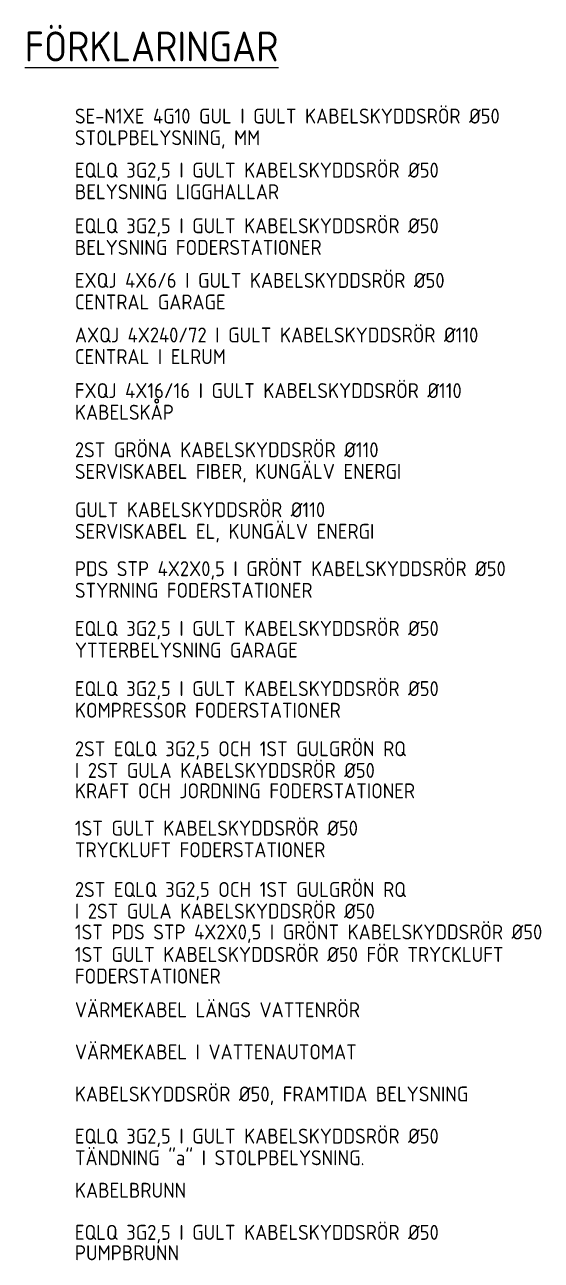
# Model space of a CAD drawing. Header units: millimetres. Extents: x 1544 to 150559326, y 1132 to 6418452262.
# Drawn here: x 150537850 to 150559326, y 6418089222 to 6418140578 of the extents above; entities that cross this region are included whole.
import ezdxf

# ---------------------------------------------------------------- set-up
doc = ezdxf.new("R2010")
doc.units = ezdxf.units.MM
doc.header["$LTSCALE"] = 50
doc.layers.add('A-------25', color=1, linetype='Continuous')
doc.styles.add('ISOCP2', font='isocp2.shx')

msp = doc.modelspace()

# ---------------------------------------------------------------- texts
at = {"layer": 'A-------25', "style": 'ISOCP2'}
for s, height, p in [('%%UFÖRKLARINGAR', 1245, (150537850, 6418139050)), ('SE-N1XE 4G10 GUL I GULT KABELSKYDDSRÖR %%C50', 622.5, (150539937, 6418136469)), ('STOLPBELYSNING, MM', 622.5, (150539937, 6418135570)), ('EQLQ 3G2,5 I GULT KABELSKYDDSRÖR %%C50', 622.5, (150539937, 6418134222)), ('BELYSNING LIGGHALLAR', 622.5, (150539937, 6418133323)), ('EQLQ 3G2,5 I GULT KABELSKYDDSRÖR %%C50', 622.5, (150539937, 6418131909)), ('BELYSNING FODERSTATIONER', 622.5, (150539937, 6418131010)), ('EXQJ 4X6/6 I GULT KABELSKYDDSRÖR %%C50', 622.5, (150539937, 6418129640)), ('CENTRAL GARAGE', 622.5, (150539937, 6418128741)), ('AXQJ 4X240/72 I GULT KABELSKYDDSRÖR %%C110', 622.5, (150539937, 6418127370)), ('CENTRAL I ELRUM', 622.5, (150539937, 6418126471)), ('FXQJ 4X16/16 I GULT KABELSKYDDSRÖR %%C110', 622.5, (150539937, 6418125058)), ('KABELSKÅP', 622.5, (150539937, 6418124159)), ('2ST GRÖNA KABELSKYDDSRÖR %%C110', 622.5, (150539937, 6418122598)), ('SERVISKABEL FIBER, KUNGÄLV ENERGI', 622.5, (150539937, 6418121699)), ('GULT KABELSKYDDSRÖR %%C110', 622.5, (150539937, 6418120107)), ('SERVISKABEL EL, KUNGÄLV ENERGI', 622.5, (150539937, 6418119208)), ('PDS STP 4X2X0,5 I GRÖNT KABELSKYDDSRÖR %%C50', 622.5, (150539937, 6418117657)), ('STYRNING FODERSTATIONER', 622.5, (150539937, 6418116757)), ('EQLQ 3G2,5 I GULT KABELSKYDDSRÖR %%C50', 622.5, (150539937, 6418115172)), ('YTTERBELYSNING GARAGE', 622.5, (150539937, 6418114273)), ('EQLQ 3G2,5 I GULT KABELSKYDDSRÖR %%C50', 622.5, (150539937, 6418112672)), ('KOMPRESSOR FODERSTATIONER', 622.5, (150539937, 6418111773)), ('2ST EQLQ 3G2,5 OCH 1ST GULGRÖN RQ ', 622.5, (150539937, 6418110172)), ('I 2ST GULA KABELSKYDDSRÖR %%C50', 622.5, (150539937, 6418109273)), ('KRAFT OCH JORDNING FODERSTATIONER', 622.5, (150539937, 6418108423)), ('1ST GULT KABELSKYDDSRÖR %%C50 ', 622.5, (150539937, 6418106872)), ('TRYCKLUFT FODERSTATIONER', 622.5, (150539937, 6418105973)), ('2ST EQLQ 3G2,5 OCH 1ST GULGRÖN RQ ', 622.5, (150539937, 6418104322)), ('I 2ST GULA KABELSKYDDSRÖR %%C50', 622.5, (150539937, 6418103423)), ('1ST PDS STP 4X2X0,5 I GRÖNT KABELSKYDDSRÖR %%C50', 622.5, (150539937, 6418102557)), ('1ST GULT KABELSKYDDSRÖR %%C50 FÖR TRYCKLUFT ', 622.5, (150539937, 6418101622)), ('FODERSTATIONER', 622.5, (150539937, 6418100723)), ('VÄRMEKABEL LÄNGS VATTENRÖR', 622.5, (150539937, 6418099322)), ('VÄRMEKABEL I VATTENAUTOMAT', 622.5, (150539937, 6418097572)), ('KABELSKYDDSRÖR %%C50, FRAMTIDA BELYSNING', 622.5, (150539937, 6418095822)), ('EQLQ 3G2,5 I GULT KABELSKYDDSRÖR %%C50', 622.5, (150539937, 6418094072)), ('TÄNDNING "a" I STOLPBELYSNING.', 622.5, (150539937, 6418093173)), ('KABELBRUNN', 622.5, (150539937, 6418091822)), ('EQLQ 3G2,5 I GULT KABELSKYDDSRÖR %%C50', 622.5, (150539937, 6418090072)), ('PUMPBRUNN', 622.5, (150539937, 6418089222))]:
    msp.add_text(s, height=height, dxfattribs=at).set_placement(p)

doc.saveas('drawing.dxf')
